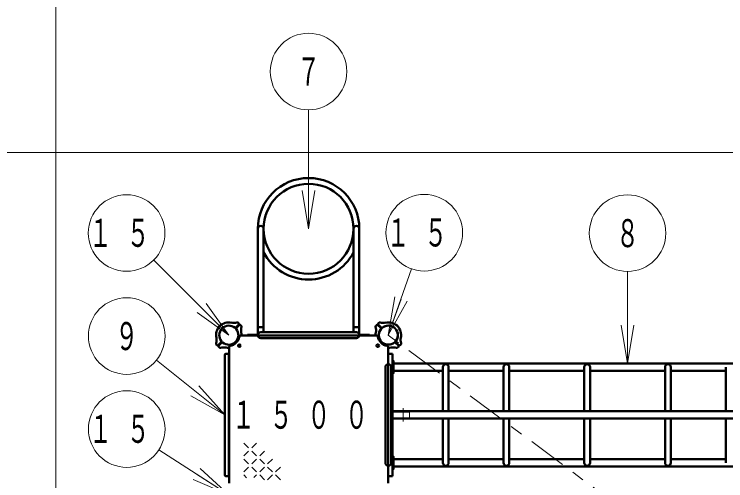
# Model space of a CAD drawing. Units: millimetres on the paper. Extents: x -385 to 0, y -594 to 267.
# Drawn here: x -321.6 to -265.9, y 171.9 to 208.5 of the extents above; entities that cross this region are included whole.
import ezdxf
from ezdxf.enums import TextEntityAlignment as Align

# ---------------------------------------------------------------- set-up
doc = ezdxf.new("R2010")
doc.units = ezdxf.units.MM
for name, pattern in [('USER1', [4.5, 2.5, -2]), ('USER2', [6, 3, -1, 1, -1]), ('USER3', [8, 3, -1, 1, -1, 1, -1])]:
    doc.linetypes.add(name, pattern=pattern)
doc.layers.add('LY_1', color=140, linetype='Continuous', lineweight=50)
doc.styles.add('ＭＳ ゴシック', font='')
doc.styles.get('ＭＳ ゴシック').set_extended_font_data('MS Gothic')

msp = doc.modelspace()

# ---------------------------------------------------------------- linework, layer by layer
at = {"layer": 'LY_1', "color": 7, "lineweight": 13}
for p, q in [((-318.382, 153.522), (-318.382, 235.52)), ((-298.572, 191.658), (-298.572, 200.976)), ((-233.488, 197.639), (-357.456, 197.639)), ((-298.572, 191.658), (-299.072, 194.658)), ((-298.072, 194.658), (-298.572, 191.658)), ((-298.572, 191.658), (-298.572, 194.658)), ((-304.822, 183.325), (-310.708, 189.204)), ((-292.322, 183.325), (-290.5, 188.518)), ((-273.572, 181.108), (-273.575, 188.315)), ((-292.322, 183.325), (-291.8, 186.321)), ((-306.591, 185.799), (-304.822, 183.325)), ((-292.322, 183.325), (-291.328, 186.156)), ((-290.856, 185.99), (-292.322, 183.325)), ((-304.822, 183.325), (-306.944, 185.445)), ((-304.822, 183.325), (-307.298, 185.091)), ((-273.572, 181.108), (-274.073, 184.108)), ((-273.572, 181.108), (-273.573, 184.108)), ((-273.073, 184.109), (-273.572, 181.108)), ((-305.138, 177.075), (-310.484, 181.374)), ((-307.163, 179.345), (-305.138, 177.075)), ((-305.138, 177.075), (-307.789, 178.566)), ((-305.138, 177.075), (-307.476, 178.955)), ((-303.278, 174.494), (-303.653, 174.869)), ((-302.653, 174.869), (-303.028, 174.494)), ((-304.822, 170.825), (-310.298, 174.346)), ((-303.278, 174.244), (-303.653, 173.869)), ((-302.653, 173.869), (-303.028, 174.244)), ((-302.028, 174.244), (-302.403, 173.869)), ((-303.278, 173.244), (-303.653, 173.619)), ((-302.653, 173.619), (-303.028, 173.244)), ((-302.028, 173.244), (-302.403, 173.619)), ((-301.403, 173.619), (-301.778, 173.244)), ((-307.075, 172.868), (-304.822, 170.825)), ((-303.278, 172.994), (-303.653, 172.619)), ((-302.653, 172.619), (-303.028, 172.994)), ((-302.028, 172.994), (-302.403, 172.619)), ((-301.403, 172.619), (-301.778, 172.994)), ((-300.778, 172.994), (-301.153, 172.619)), ((-304.822, 170.825), (-307.345, 172.447)), ((-303.431, 172.146), (-303.653, 172.369)), ((-302.653, 172.369), (-302.853, 172.169)), ((-302.028, 171.994), (-302.403, 172.369)), ((-301.403, 172.369), (-301.778, 171.994)), ((-300.778, 171.994), (-301.153, 172.369)), ((-304.822, 170.825), (-307.615, 172.027))]:
    msp.add_line(p, q, dxfattribs=at)
at = {"layer": 'LY_1'}
for p, q in [((-302.548, 191.658), (-302.548, 183.325)), ((-302.095, 191.658), (-302.095, 183.552)), ((-295.048, 191.658), (-295.048, 183.552)), ((-294.595, 191.658), (-294.595, 183.325)), ((-305.401, 184.14), (-305.403, 184.142)), ((-304.287, 183.895), (-304.009, 184.173)), ((-304.252, 183.86), (-303.974, 184.137)), ((-304.01, 184.221), (-304.106, 184.31)), ((-303.926, 184.137), (-303.836, 184.041)), ((-293.217, 184.137), (-293.307, 184.041)), ((-292.892, 183.86), (-293.169, 184.137)), ((-292.856, 183.895), (-293.134, 184.173)), ((-293.133, 184.221), (-293.037, 184.31)), ((-291.742, 184.14), (-291.74, 184.142)), ((-305.637, 183.904), (-305.639, 183.906)), ((-302.548, 183.958), (-302.095, 183.958)), ((-302.322, 183.552), (-298.572, 183.552)), ((-300.309, 183.552), (-298.572, 183.552)), ((-294.822, 183.552), (-298.572, 183.552)), ((-294.595, 183.958), (-295.048, 183.958)), ((-291.506, 183.904), (-291.505, 183.906)), ((-298.572, 183.3), (-303.911, 183.3)), ((-303.355, 183.352), (-302.547, 183.352)), ((-303.355, 183.352), (-303.355, 183.298)), ((-303.355, 183.298), (-302.547, 183.298)), ((-302.322, 183.098), (-298.572, 183.098)), ((-300.069, 183.098), (-298.572, 183.098)), ((-298.572, 183.3), (-293.232, 183.3)), ((-294.822, 183.098), (-298.572, 183.098)), ((-293.788, 183.352), (-294.596, 183.352)), ((-293.788, 183.298), (-294.596, 183.298)), ((-293.788, 183.352), (-293.788, 183.298)), ((-305.717, 182.514), (-305.8, 182.602)), ((-305.392, 182.79), (-305.669, 182.513)), ((-305.356, 182.755), (-305.634, 182.477)), ((-305.633, 182.429), (-305.544, 182.347)), ((-304.797, 177.075), (-304.797, 182.415)), ((-292.347, 177.075), (-292.347, 182.415)), ((-291.787, 182.755), (-291.509, 182.477)), ((-291.752, 182.79), (-291.474, 182.513)), ((-291.51, 182.429), (-291.599, 182.347)), ((-291.426, 182.514), (-291.343, 182.602)), ((-305.138, 181.783), (-305.138, 172.367)), ((-305.055, 181.867), (-304.905, 181.867)), ((-304.822, 181.783), (-304.822, 172.367)), ((-292.005, 181.867), (-292.322, 181.867)), ((-292.322, 181.867), (-292.322, 181.052)), ((-292.005, 172.283), (-292.005, 181.867)), ((-292.548, 173.325), (-292.548, 180.825)), ((-292.095, 173.325), (-292.095, 180.825)), ((-291.988, 180.542), (-291.988, 181.108)), ((-273.572, 181.108), (-291.93, 181.108)), ((-288.048, 180.825), (-288.048, 177.358)), ((-287.595, 180.825), (-287.595, 177.358)), ((-283.298, 180.825), (-283.298, 177.358)), ((-282.845, 180.825), (-282.845, 177.358)), ((-276.97, 180.825), (-276.97, 177.358)), ((-276.516, 180.825), (-276.516, 177.358)), ((-273.572, 181.108), (-255.213, 181.108)), ((-270.636, 180.825), (-270.636, 177.358)), ((-270.183, 180.825), (-270.183, 177.358)), ((-265.882, 180.825), (-265.882, 177.358)), ((-288.048, 180.542), (-291.93, 180.542)), ((-283.298, 180.542), (-287.595, 180.542)), ((-276.97, 180.542), (-282.84, 180.542)), ((-270.636, 180.542), (-276.516, 180.542)), ((-270.183, 180.542), (-265.882, 180.542)), ((-291.988, 177.358), (-273.572, 177.358)), ((-291.988, 176.792), (-291.988, 177.358)), ((-255.155, 177.358), (-273.572, 177.358)), ((-304.797, 177.075), (-304.797, 171.735)), ((-292.347, 177.075), (-292.347, 171.735)), ((-291.988, 176.792), (-273.572, 176.792)), ((-288.048, 173.325), (-288.048, 176.792)), ((-287.595, 173.325), (-287.595, 176.792)), ((-283.298, 173.325), (-283.298, 176.792)), ((-282.845, 173.325), (-282.845, 176.792)), ((-276.97, 173.325), (-276.97, 176.792)), ((-276.516, 173.325), (-276.516, 176.792)), ((-255.155, 176.792), (-273.572, 176.792)), ((-270.636, 173.325), (-270.636, 176.792)), ((-270.183, 173.325), (-270.183, 176.792)), ((-265.882, 173.325), (-265.882, 176.792)), ((-288.048, 173.608), (-291.93, 173.608)), ((-283.298, 173.608), (-287.595, 173.608)), ((-276.97, 173.608), (-282.84, 173.608)), ((-270.636, 173.608), (-276.516, 173.608)), ((-270.183, 173.608), (-265.882, 173.608)), ((-292.322, 173.098), (-292.322, 172.283)), ((-273.572, 173.042), (-291.93, 173.042)), ((-273.572, 173.042), (-255.213, 173.042)), ((-305.055, 172.283), (-304.905, 172.283)), ((-292.322, 172.283), (-292.005, 172.283))]:
    msp.add_line(p, q, dxfattribs=at)
at = {"layer": 'LY_1', "color": 7, "linetype": 'USER2', "lineweight": 13}
for p, q in [((-269.043, 166.037), (-292.322, 183.325)), ((-291.155, 177.608), (-291.155, 176.561))]:
    msp.add_line(p, q, dxfattribs=at)
at = {"layer": 'LY_1', "color": 7, "linetype": 'USER1', "lineweight": 13}
for p, q in [((-292.095, 177.302), (-290.655, 177.302)), ((-290.655, 176.848), (-290.655, 177.302)), ((-292.095, 176.848), (-290.655, 176.848))]:
    msp.add_line(p, q, dxfattribs=at)
at = {"layer": 'LY_1'}
for points in [[(-292.005, 181.325), (-291.93, 181.325), (-291.93, 180.325), (-292.005, 180.325)], [(-292.005, 172.825), (-291.93, 172.825), (-291.93, 173.825), (-292.005, 173.825)]]:
    msp.add_lwpolyline(points, close=True, dxfattribs=at)
at = {"layer": 'LY_1', "color": 7, "lineweight": 13}
for centre in [(-298.572, 203.976), (-312.831, 191.324), (-289.506, 191.349), (-273.576, 191.315), (-312.821, 183.254), (-312.821, 175.968)]:
    msp.add_circle(centre, 3, dxfattribs=at)
at = {"layer": 'LY_1'}
for centre, radius in [((-298.572, 191.658), 3.523), ((-292.322, 183.325), 0.743), ((-303.997, 182.5), 0.108), ((-293.147, 182.5), 0.108)]:
    msp.add_circle(centre, radius, dxfattribs=at)
at = {"layer": 'LY_1', "color": 7, "linetype": 'USER3', "lineweight": 13}
msp.add_circle((-304.822, 183.325), 0.743, dxfattribs=at)
at = {"layer": 'LY_1'}
for centre, radius, start, end in [((-298.572, 191.658), 3.977, 0, 180), ((-302.322, 191.658), 0.227, 0, 180), ((-294.822, 191.658), 0.227, 0, 180), ((-298.572, 191.658), 3.977, 207.625, 332.375), ((-304.822, 183.325), 1, 135, 192.2728), ((-304.822, 183.325), 1.017, 135, 143.6269), ((-304.822, 183.325), 1.017, 126.3731, 135), ((-304.822, 183.325), 1, 77.7272, 135), ((-305.415, 184.13), 0.0167, 45, 126.3731), ((-304.822, 183.325), 0.75, 49.2707, 135), ((-304.432, 185.117), 0.833, 257.7272, 287.5412), ((-304.156, 184.243), 0.0833, 47, 107.5412), ((-304.033, 184.196), 0.0333, 315, 47), ((-303.95, 184.114), 0.0333, 43, 135), ((-303.904, 183.991), 0.0833, 342.4588, 43), ((-293.239, 183.991), 0.0833, 137, 197.5412), ((-293.193, 184.114), 0.0333, 45, 137), ((-293.11, 184.196), 0.0333, 133, 225), ((-292.988, 184.243), 0.0833, 72.4588, 133), ((-292.711, 185.117), 0.833, 252.4588, 282.2728), ((-292.322, 183.325), 0.75, 45, 130.7293), ((-292.322, 183.325), 1, 45, 102.2728), ((-291.729, 184.13), 0.0167, 53.6269, 135), ((-292.322, 183.325), 1.017, 45, 53.6269), ((-292.322, 183.325), 1, 347.7272, 45), ((-292.322, 183.325), 1.017, 36.3731, 45), ((-305.627, 183.918), 0.0167, 143.6269, 225), ((-304.822, 183.325), 0.75, 135, 220.7293), ((-304.31, 183.919), 0.0333, 229.2707, 315), ((-304.822, 183.325), 0.75, 315, 40.7293), ((-304.228, 183.836), 0.0333, 135, 220.7293), ((-303.03, 183.715), 0.833, 162.4588, 192.2728), ((-304.822, 183.325), 1, 358.5675, 12.2728), ((-302.322, 183.325), 0.227, 90, 270), ((-294.822, 183.325), 0.227, 270, 90), ((-292.322, 183.325), 1, 167.7272, 181.4325), ((-294.113, 183.715), 0.833, 347.7272, 17.5412), ((-292.322, 183.325), 0.75, 139.2707, 225), ((-292.915, 183.836), 0.0333, 319.2707, 45), ((-292.833, 183.919), 0.0333, 225, 310.7293), ((-292.322, 183.325), 0.75, 319.2707, 45), ((-291.516, 183.918), 0.0167, 315, 36.3731), ((-306.613, 182.935), 0.833, 342.4588, 12.2728), ((-304.822, 183.325), 0.833, 276.7872, 353.2128), ((-303.911, 183.217), 0.0833, 90, 173.2128), ((-293.232, 183.217), 0.0833, 6.7872, 90), ((-292.322, 183.325), 0.833, 186.7872, 263.2128), ((-290.53, 182.935), 0.833, 167.7272, 197.5412), ((-305.739, 182.659), 0.0833, 162.4588, 223), ((-305.693, 182.536), 0.0333, 223, 315), ((-305.61, 182.454), 0.0333, 135, 227), ((-305.488, 182.408), 0.0833, 227, 287.5412), ((-305.211, 181.534), 0.833, 77.7272, 107.5412), ((-305.415, 182.814), 0.0333, 315, 40.7293), ((-305.333, 182.731), 0.0333, 49.2707, 135), ((-304.822, 183.325), 0.75, 229.2707, 315), ((-304.822, 183.325), 1, 257.7272, 271.4325), ((-304.713, 182.415), 0.0833, 96.7872, 180), ((-292.322, 183.325), 0.75, 225, 310.7293), ((-292.43, 182.415), 0.0833, 0, 83.2128), ((-292.322, 183.325), 1, 268.5675, 282.2728), ((-291.932, 181.534), 0.833, 72.4588, 102.2728), ((-291.81, 182.731), 0.0333, 45, 130.7293), ((-291.728, 182.814), 0.0333, 139.2707, 225), ((-291.656, 182.408), 0.0833, 252.4588, 313), ((-291.533, 182.454), 0.0333, 313, 45), ((-291.45, 182.536), 0.0333, 225, 317), ((-291.404, 182.659), 0.0833, 317, 17.5412), ((-305.055, 181.783), 0.0833, 90, 180), ((-304.905, 181.783), 0.0833, 0, 90), ((-292.322, 180.825), 0.227, 0, 180), ((-287.822, 180.825), 0.227, 0, 180), ((-283.072, 180.825), 0.227, 0, 180), ((-276.743, 180.825), 0.227, 0, 180), ((-270.41, 180.825), 0.227, 0, 180), ((-292.322, 173.325), 0.227, 180, 0), ((-287.822, 173.325), 0.227, 180, 0), ((-283.072, 173.325), 0.227, 180, 0), ((-276.743, 173.325), 0.227, 180, 0), ((-270.41, 173.325), 0.227, 180, 0), ((-305.055, 172.367), 0.0833, 180, 270), ((-304.905, 172.367), 0.0833, 270, 0)]:
    msp.add_arc(centre, radius, start, end, dxfattribs=at)

# ---------------------------------------------------------------- texts
at = {"layer": 'LY_1', "color": 7, "style": 'ＭＳ ゴシック', "width": 0.6}
for s, p in [('７', (-298.572, 203.976)), ('８', (-273.576, 191.315)), ('９', (-312.821, 183.254))]:
    msp.add_text(s, height=2.199, dxfattribs=at).set_placement(p, align=Align.MIDDLE_CENTER)
at = {"layer": 'LY_1', "color": 7, "char_height": 2.199, "style": 'ＭＳ ゴシック'}
for s, insert, attachment_point in [('\\T1.64;\\W0.6;１５', (-312.831, 191.324), 5), ('\\T1.64;\\W0.6;１５', (-289.506, 191.349), 5), ('\\T1.64;\\W0.6;１５００', (-304.572, 177.075), 4), ('\\T1.64;\\W0.6;１５', (-312.821, 175.968), 5)]:
    msp.add_mtext(s, dxfattribs=dict(at, insert=insert, attachment_point=attachment_point))

doc.saveas('drawing.dxf')
